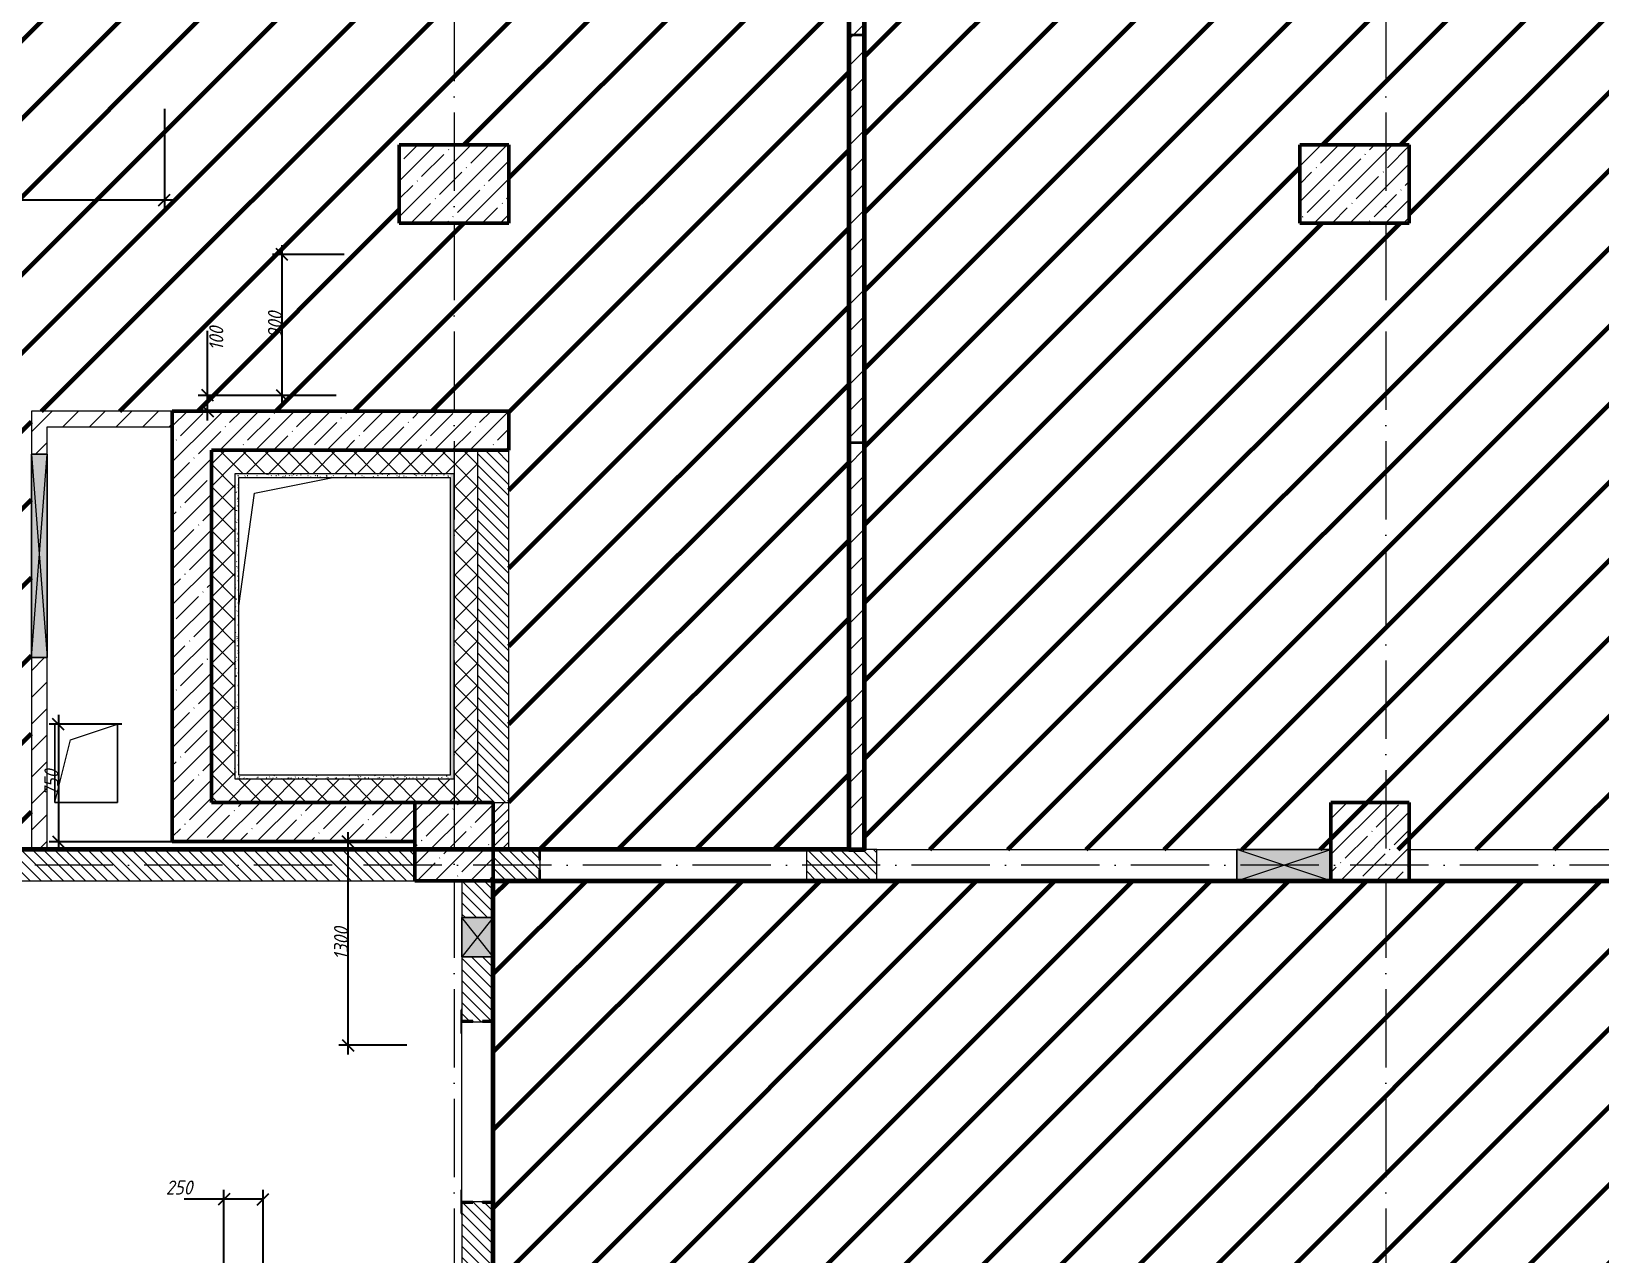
# Model space of a CAD drawing. Header units: millimetres. Extents: x -606178 to 312196, y -19338 to 632709.
# Drawn here: x -60265 to -50249, y 504594 to 512400 of the extents above; entities that cross this region are included whole.
import ezdxf

# ---------------------------------------------------------------- set-up
doc = ezdxf.new("R2010")
doc.units = ezdxf.units.MM
doc.linetypes.add('50_200_ШТРИХ_1Т_ш5_п1_п1_', pattern=[700, 500, -100, 0, -100])
for name, color, linetype, lineweight in [('6.4.1) Окр пт с инж. ПТ2.16', 3, 'Continuous', 60), ('6.4.3) Окр пт с инж. ПТ2.3', 150, 'Continuous', 60), ('A-____-____-DIMS', 7, 'Continuous', 9), ('A-DETL-GENF-OTLN', 7, 'Continuous', 9), ('A-FLOR-____-OTLN', 7, 'Continuous', 9), ('A-GENM-____-MCUT', 7, 'Continuous', 25), ('A-GENM-____-OTLN', 7, 'Continuous', 9), ('A-GENM-____-OTLN-1', 7, 'Continuous', 25), ('A-GLAZ-____-OTLN', 7, 'Continuous', 9), ('A-WALL-____-MCUT', 7, 'Continuous', 13), ('A-WALL-____-MCUT-1', 7, 'Continuous', 9), ('A-WALL-____-MCUT-2', 7, 'Continuous', 50), ('A-WALL-____-PATT-1', 7, 'Continuous', 9), ('A-WALL-FNSH-MCUT-1', 7, 'Continuous', 9), ('I-WALL-____-OTLN', 7, 'Continuous', 9), ('S-COLS-____-MCUT', 7, 'Continuous', 50), ('S-COLS-____-OTLN', 7, 'Continuous', 9), ('S-GRID-____-OTLN-1', 7, '50_200_ШТРИХ_1Т_ш5_п1_п1_', 9)]:
    doc.layers.add(name, color=color, linetype=linetype, lineweight=lineweight)
doc.layers.add('A-WALL-____-PATT-2', color=7, linetype='Continuous', lineweight=9, true_color=0x787878)
doc.styles.add('ISOCPEUR_I_7', font='isocpeui.ttf', dxfattribs={"width": 0.9, "height": 90})
doc.dimstyles.new('ISO-1_8_0_9К_СРЕДНИЙ_Кладочные_1', dxfattribs={"dimscale": 304.8, "dimtxt": 89.638306, "dimasz": 0.246063, "dimexe": 0.19685, "dimexo": 0, "dimgap": 0, "dimtad": 1, "dimdec": 3, "dimrnd": 0.001, "dimdsep": 46, "dimtxsty": 'ISOCPEUR_I_7', "dimblk1": 'OBLIQUE', "dimblk2": 'OBLIQUE', "dimsah": 1, "dimcen": 0.09, "dimdle": 0.19685, "dimazin": 0, "dimtfac": 1, "dimtdec": 4, "dimtix": 1, "dimtmove": 0, "dimatfit": 3, "dimfxl": 1, "dimtvp": 1, "dimtolj": 1, "dimtzin": 0, "dimarcsym": 2})
doc.dimstyles.new('ISO-1_8_0_9К_СРЕДНИЙ_Кладочные_2', dxfattribs={"dimscale": 304.8, "dimtxt": 89.638306, "dimasz": 0.246063, "dimexe": 0.19685, "dimexo": 0, "dimgap": 0, "dimtad": 1, "dimdec": 3, "dimrnd": 0.001, "dimdsep": 46, "dimtxsty": 'ISOCPEUR_I_7', "dimblk1": 'OBLIQUE', "dimblk2": 'OBLIQUE', "dimsah": 1, "dimcen": 0.09, "dimdle": 0.19685, "dimazin": 0, "dimtfac": 1, "dimtdec": 4, "dimtix": 1, "dimtmove": 1, "dimatfit": 3, "dimfxl": 1, "dimtvp": 1, "dimtolj": 1, "dimtzin": 0, "dimarcsym": 2})
pattern_1 = [(135, (-140714.89, 451794.26), (-35.35534, -35.35534), [])]
pattern_2 = [(45, (-140714.89, 451794.26), (-84.85281, 84.85281), [])]
pattern_3 = [(45, (-140714.89, 451794.26), (-114.04925, 114.04925), []), (45, (-140600.84, 451794.26), (-114.04925, 114.04925), [201.612, -40.322, 3.353, -36.97])]
pattern_4 = [(0, (-140714.89, 451794.26), (81.28, 20.32), [3.353, -57.607, 3.353, -57.607, -325.12]), (0, (-140714.89, 451794.26), (81.28, 20.32), [-121.92, 3.353, -118.567, 3.353, -57.607, -142.24]), (0, (-140714.89, 451794.26), (81.28, 20.32), [-304.8, 3.353, -37.287, 3.353, -98.247]), (120, (-140684.41, 451804.42), (-58.2376362, 60.230545), [3.353, -57.607, 3.353, -57.607, -325.12]), (120, (-140684.41, 451804.42), (-58.2376362, 60.230545), [-121.92, 3.353, -118.567, 3.353, -57.607, -142.24]), (120, (-140684.41, 451804.42), (-58.2376362, 60.230545), [-304.8, 3.353, -37.287, 3.353, -98.247]), (240, (-140674.25, 451845.06), (-23.0423638, -80.550545), [3.353, -57.607, 3.353, -57.607, -325.12]), (240, (-140674.25, 451845.06), (-23.0423638, -80.550545), [-121.92, 3.353, -118.567, 3.353, -57.607, -142.24]), (240, (-140674.25, 451845.06), (-23.0423638, -80.550545), [-304.8, 3.353, -37.287, 3.353, -98.247])]
pattern_5 = [(45, (-140714.89, 451794.26), (-70.71068, 70.71068), []), (135, (-140714.89, 451794.26), (-70.71068, -70.71068), [])]

# ---------------------------------------------------------------- blocks, each defined once
blk = doc.blocks.new('BSC_Колонна _Прямоугольная - 500х500-V38-АР1_План отверстий 3 этажа в осях 1-64_Ю-ЯЯ')
at = {"layer": 'S-COLS-____-OTLN'}
h = blk.add_hatch(dxfattribs=at)
h.set_pattern_fill('FP_46', color=256, style=0, pattern_type=2)
h.set_pattern_definition([(45, (-83150, -55431.04), (-114.04925, 114.04925), []), (45, (-83035.95, -55431.04), (-114.04925, 114.04925), [201.613, -40.323, 3.353, -36.97])])
h.paths.add_polyline_path([(-250, -250), (250, -250), (250, 250), (-250, 250)], flags=0)
at = {"layer": 'S-COLS-____-MCUT'}
for p, q in [((250, 250), (-250, 250)), ((-250, 250), (-250, -250)), ((250, -250), (250, 250)), ((-250, -250), (250, -250))]:
    blk.add_line(p, q, dxfattribs=at)
blk = doc.blocks.new('BSC_Колонна _Прямоугольная - 500х500-V95-АР1_План отверстий 3 этажа в осях 1-64_Ю-ЯЯ')
at = {"layer": 'S-COLS-____-OTLN'}
h = blk.add_hatch(dxfattribs=at)
h.set_pattern_fill('FP_100', color=256, style=0, pattern_type=2)
h.set_pattern_definition([(315, (-55431.04, 89000), (114.04925, 114.04925), []), (315, (-55431.04, 88885.95), (114.04925, 114.04925), [201.613, -40.323, 3.353, -36.97])])
h.paths.add_polyline_path([(-250, 250), (-250, -250), (250, -250), (250, 250)], flags=0)
at = {"layer": 'S-COLS-____-MCUT'}
for p, q in [((250, 250), (-250, 250)), ((-250, 250), (-250, -250)), ((250, -250), (250, 250)), ((-250, -250), (250, -250))]:
    blk.add_line(p, q, dxfattribs=at)
blk = doc.blocks.new('BSC_Колонна _Прямоугольная - 500х700-V126-АР1_План отверстий 3 этажа в осях 1-64_Ю-ЯЯ')
at = {"layer": 'S-COLS-____-OTLN'}
h = blk.add_hatch(dxfattribs=at)
h.set_pattern_fill('FP_131', color=256, style=0, pattern_type=2)
h.set_pattern_definition([(315, (-59631.04, 83150), (114.04925, 114.04925), []), (315, (-59631.04, 83035.95), (114.04925, 114.04925), [201.613, -40.323, 3.353, -36.97])])
h.paths.add_polyline_path([(-250, 350), (-250, -350), (250, -350), (250, 350)], flags=0)
at = {"layer": 'S-COLS-____-MCUT'}
for p, q in [((250, 350), (-250, 350)), ((-250, 350), (-250, -350)), ((250, -350), (250, 350)), ((-250, -350), (250, -350))]:
    blk.add_line(p, q, dxfattribs=at)
blk = doc.blocks.new('BSC_Колонна _Прямоугольная - 500х700-V127-АР1_План отверстий 3 этажа в осях 1-64_Ю-ЯЯ')
at = {"layer": 'S-COLS-____-OTLN'}
h = blk.add_hatch(dxfattribs=at)
h.set_pattern_fill('FP_132', color=256, style=0, pattern_type=2)
h.set_pattern_definition([(315, (-59631.04, 88900), (114.04925, 114.04925), []), (315, (-59631.04, 88785.95), (114.04925, 114.04925), [201.613, -40.323, 3.353, -36.97])])
h.paths.add_polyline_path([(-250, 350), (-250, -350), (250, -350), (250, 350)], flags=0)
at = {"layer": 'S-COLS-____-MCUT'}
for p, q in [((250, 350), (-250, 350)), ((-250, 350), (-250, -350)), ((250, -350), (250, 350)), ((-250, -350), (250, -350))]:
    blk.add_line(p, q, dxfattribs=at)
blk = doc.blocks.new('154_Стойка_СКБ_Уголок - СМ-2180_200-28268025-АР1_План отверстий 3 этажа в осях 1-64_Ю-ЯЯ')
at = {"layer": 'A-GENM-____-MCUT'}
for p, q in [((125, 156), (125, 81)), ((200, 156), (125, 156)), ((131, 81), (131, 150)), ((131, 150), (200, 150)), ((200, 150), (200, 156)), ((125, 81), (131, 81)), ((131, 19), (125, 19)), ((125, 19), (125, -56)), ((131, -50), (131, 19)), ((125, -56), (200, -56)), ((200, -50), (131, -50)), ((200, -56), (200, -50))]:
    blk.add_line(p, q, dxfattribs=at)
blk = doc.blocks.new('Стойка_Влож_Уголок_Опорный - Уголок-28213941-АР1_План отверстий 3 этажа в осях 1-64_Ю-ЯЯ')
at = {"layer": 'A-GENM-____-OTLN'}
for p, q in [((-212, -6), (-212, 0)), ((0, 0), (0, -6)), ((-212, -75), (-212, -6)), ((-212, -6), (-206, -6)), ((-212, -75), (-206, -75)), ((-6, -6), (0, -6)), ((-6, -75), (0, -75)), ((0, -6), (0, -75))]:
    blk.add_line(p, q, dxfattribs=at)
blk = doc.blocks.new('Фахверк_СКБ_Уголок - 200_3550-28267367-АР1_План отверстий 3 этажа в осях 1-64_Ю-ЯЯ')
at = {"layer": 'A-GENM-____-MCUT'}
for p, q in [((200, 156), (125, 156)), ((125, 156), (125, 81)), ((131, 81), (131, 150)), ((131, 150), (200, 150)), ((200, 150), (200, 156)), ((125, 81), (131, 81)), ((131, 19), (125, 19)), ((125, 19), (125, -56)), ((131, -50), (131, 19)), ((125, -56), (200, -56)), ((200, -50), (131, -50)), ((200, -56), (200, -50))]:
    blk.add_line(p, q, dxfattribs=at)
blk = doc.blocks.new('154_Фахверк_СКБ_Швеллер - Тип_100_3960-28318856-АР1_План отверстий 3 этажа в осях 1-64_Ю-ЯЯ')
at = {"layer": 'A-GENM-____-MCUT'}
for p, q in [((175, 50), (125, 50)), ((125, 50), (125, -50)), ((128, 47), (175, 47)), ((128, -47), (128, 47)), ((175, 47), (175, 50)), ((125, -50), (175, -50)), ((175, -47), (128, -47)), ((175, -50), (175, -47))]:
    blk.add_line(p, q, dxfattribs=at)
blk = doc.blocks.new('AR_Отверстие прямоугольное _в плите_ - AR_Отверстие прямоугольное _в плите_-30459445-АР1_План отверстий 3 этажа в осях 1-64_Ю-ЯЯ')
at = {"layer": 'A-GENM-____-OTLN'}
for p, q in [((200, 250), (-200, 250)), ((-200, 250), (-200, -250)), ((-100, 150), (200, 250)), ((200, -250), (200, 250)), ((-200, -250), (-100, 150)), ((-200, -250), (200, -250))]:
    blk.add_line(p, q, dxfattribs=at)
blk = doc.blocks.new('AR_Отверстие прямоугольное _в плите_ - AR_Отверстие прямоугольное _в плите_-30552518-АР1_План отверстий 3 этажа в осях 1-64_Ю-ЯЯ')
at = {"layer": 'A-GENM-____-OTLN'}
for p, q in [((-550, 850), (-50, 950)), ((-650, 132), (-550, 850))]:
    blk.add_line(p, q, dxfattribs=at)
blk = doc.blocks.new('AR_Отверстие прямоугольное _в стене__БезПР - AR_Отверстие прямоугольное _в стене__БезПР-36423693-АР1_План отверстий 3 этажа в осях 1-64_Ю-ЯЯ')
at = {"layer": 'A-GLAZ-____-OTLN'}
blk.add_hatch(color=256, dxfattribs=at).paths.add_polyline_path([(300, 100), (-300, 100), (-300, -100), (300, -100)], flags=0)
at = {"layer": 'A-DETL-GENF-OTLN'}
for p, q in [((-300, -100), (-300, 100)), ((-300, 100), (300, 100)), ((300, 100), (-300, -100)), ((-300, 100), (300, -100)), ((300, 100), (-300, 100)), ((-300, 100), (-300, -100)), ((300, 100), (300, -100)), ((300, -100), (300, 100)), ((300, -100), (-300, -100)), ((-300, -100), (300, -100))]:
    blk.add_line(p, q, dxfattribs=at)
blk = doc.blocks.new('AR_Отверстие прямоугольное _в стене_ - AR_Отверстие прямоугольное _в стене__ОВ-36941390-АР1_План отверстий 3 этажа в осях 1-64_Ю-ЯЯ')
at = {"layer": 'A-GLAZ-____-OTLN'}
blk.add_hatch(color=256, dxfattribs=at).paths.add_polyline_path([(-650, -50), (650, -50), (650, 50), (-650, 50)], flags=0)
at = {"layer": 'A-DETL-GENF-OTLN'}
for p, q in [((-650, -50), (-650, 50)), ((-650, 50), (650, 50)), ((650, 50), (-650, -50)), ((-650, 50), (650, -50)), ((650, 50), (-650, 50)), ((-650, 50), (-650, -50)), ((650, 50), (650, -50)), ((650, -50), (650, 50)), ((650, -50), (-650, -50)), ((-650, -50), (650, -50))]:
    blk.add_line(p, q, dxfattribs=at)
blk = doc.blocks.new('AR_Отверстие прямоугольное _в стене__БезПР - AR_Отверстие прямоугольное _в стене__БезПР-36899164-АР1_План отверстий 3 этажа в осях 1-64_Ю-ЯЯ')
at = {"layer": 'A-GLAZ-____-OTLN'}
blk.add_hatch(color=256, dxfattribs=at).paths.add_polyline_path([(125, 100), (-125, 100), (-125, -100), (125, -100)], flags=0)
at = {"layer": 'A-DETL-GENF-OTLN'}
for p, q in [((-125, -100), (-125, 100)), ((-125, 100), (125, 100)), ((125, 100), (-125, -100)), ((-125, 100), (125, -100)), ((125, 100), (-125, 100)), ((-125, 100), (-125, -100)), ((125, 100), (125, -100)), ((125, -100), (125, 100)), ((125, -100), (-125, -100)), ((-125, -100), (125, -100))]:
    blk.add_line(p, q, dxfattribs=at)
at = {"layer": 'A-GLAZ-____-OTLN'}
blk.add_line((125, 100), (-125, 100), dxfattribs=at)
blk = doc.blocks.new('_Oblique')
at = {"color": 0, "linetype": 'ByBlock', "lineweight": -2}
blk.add_line((-0.5, -0.5), (0.5, 0.5), dxfattribs=at)
blk = doc.blocks.new('*D5221')
at = {"layer": 'A-____-____-DIMS', "color": 0, "lineweight": -2, "transparency": 16777216}
for p, q in [((-59035, 504475), (-59035, 505001)), ((-58785, 504434), (-58785, 505001)), ((-59035, 504941), (-59288, 504941)), ((-58785, 504941), (-59095, 504941))]:
    blk.add_line(p, q, dxfattribs=at)
at = {"layer": 'Defpoints', "color": 0, "transparency": 16777216}
for p in [(-58785, 504941), (-59035, 504475), (-58785, 504434)]:
    blk.add_point(p, dxfattribs=at)
at = {"layer": 'A-____-____-DIMS', "color": 0, "lineweight": -2, "transparency": 16777216, "xscale": 75, "yscale": 75, "zscale": 75, "rotation": 180}
blk.add_blockref('_Oblique', (-59035, 504941), dxfattribs=at)
at = {"layer": 'A-____-____-DIMS', "color": 0, "lineweight": -2, "transparency": 16777216, "xscale": 75, "yscale": 75, "zscale": 75}
blk.add_blockref('_Oblique', (-58785, 504941), dxfattribs=at)
at = {"layer": 'A-____-____-DIMS', "color": 0, "transparency": 16777216, "insert": (-59406, 505061), "char_height": 90, "width": 409.58, "attachment_point": 1, "line_spacing_factor": 1.149209, "style": 'ISOCPEUR_I_7'}
blk.add_mtext('\\A1;250', dxfattribs=at)
blk = doc.blocks.new('*D5222')
at = {"layer": 'A-____-____-DIMS', "color": 0, "lineweight": -2, "transparency": 16777216}
for p, q in [((-57815, 507225), (-58302, 507225)), ((-58242, 505865), (-58242, 507285)), ((-57868, 505925), (-58302, 505925))]:
    blk.add_line(p, q, dxfattribs=at)
at = {"layer": 'Defpoints', "color": 0, "transparency": 16777216}
for p in [(-58242, 507225), (-57815, 507225), (-57868, 505925)]:
    blk.add_point(p, dxfattribs=at)
at = {"layer": 'A-____-____-DIMS', "color": 0, "lineweight": -2, "transparency": 16777216, "xscale": 75, "yscale": 75, "zscale": 75}
for p, rotation in [((-58242, 507225), 90), ((-58242, 505925), 270)]:
    blk.add_blockref('_Oblique', p, dxfattribs=dict(at, rotation=rotation))
at = {"layer": 'A-____-____-DIMS', "color": 0, "transparency": 16777216, "insert": (-58287, 506575), "char_height": 90, "width": 504.73, "attachment_point": 5, "rotation": 90, "style": 'ISOCPEUR_I_7'}
blk.add_mtext('\\A1;1300', dxfattribs=at)
blk = doc.blocks.new('*D5223')
at = {"layer": 'A-____-____-DIMS', "color": 0, "lineweight": -2, "transparency": 16777216}
for p, q in [((-60092, 508035), (-60092, 507165)), ((-59688, 507975), (-60152, 507975)), ((-59365, 507225), (-60152, 507225))]:
    blk.add_line(p, q, dxfattribs=at)
at = {"layer": 'Defpoints', "color": 0, "transparency": 16777216}
for p in [(-59688, 507975), (-60092, 507225), (-59365, 507225)]:
    blk.add_point(p, dxfattribs=at)
at = {"layer": 'A-____-____-DIMS', "color": 0, "lineweight": -2, "transparency": 16777216, "xscale": 75, "yscale": 75, "zscale": 75}
for p, rotation in [((-60092, 507975), 90), ((-60092, 507225), 270)]:
    blk.add_blockref('_Oblique', p, dxfattribs=dict(at, rotation=rotation))
at = {"layer": 'A-____-____-DIMS', "color": 0, "transparency": 16777216, "insert": (-60137, 507600), "char_height": 90, "width": 409.58, "attachment_point": 5, "rotation": 90, "style": 'ISOCPEUR_I_7'}
blk.add_mtext('\\A1;750', dxfattribs=at)
blk = doc.blocks.new('*D5224')
at = {"layer": 'A-____-____-DIMS', "color": 0, "lineweight": -2, "transparency": 16777216}
for p, q in [((-59139, 510075), (-59139, 510487)), ((-58318, 510075), (-59199, 510075)), ((-59139, 509915), (-59139, 510075)), ((-58315, 509975), (-59199, 509975))]:
    blk.add_line(p, q, dxfattribs=at)
at = {"layer": 'Defpoints', "color": 0, "transparency": 16777216}
for p in [(-59139, 510075), (-58318, 510075), (-58315, 509975)]:
    blk.add_point(p, dxfattribs=at)
at = {"layer": 'A-____-____-DIMS', "color": 0, "lineweight": -2, "transparency": 16777216, "xscale": 75, "yscale": 75, "zscale": 75}
for p, rotation in [((-59139, 510075), 90), ((-59139, 509975), 270)]:
    blk.add_blockref('_Oblique', p, dxfattribs=dict(at, rotation=rotation))
at = {"layer": 'A-____-____-DIMS', "color": 0, "transparency": 16777216, "insert": (-59129, 510363), "char_height": 90, "width": 368.21, "attachment_point": 1, "rotation": 90, "line_spacing_factor": 1.149209, "style": 'ISOCPEUR_I_7'}
blk.add_mtext('\\A1;100', dxfattribs=at)
blk = doc.blocks.new('*D5225')
at = {"layer": 'A-____-____-DIMS', "color": 0, "lineweight": -2, "transparency": 16777216}
for p, q in [((-58664, 510015), (-58664, 511035)), ((-58267, 510975), (-58724, 510975)), ((-58318, 510075), (-58724, 510075))]:
    blk.add_line(p, q, dxfattribs=at)
at = {"layer": 'Defpoints', "color": 0, "transparency": 16777216}
for p in [(-58664, 510975), (-58267, 510975), (-58318, 510075)]:
    blk.add_point(p, dxfattribs=at)
at = {"layer": 'A-____-____-DIMS', "color": 0, "lineweight": -2, "transparency": 16777216, "xscale": 75, "yscale": 75, "zscale": 75}
for p, rotation in [((-58664, 510975), 90), ((-58664, 510075), 270)]:
    blk.add_blockref('_Oblique', p, dxfattribs=dict(at, rotation=rotation))
at = {"layer": 'A-____-____-DIMS', "color": 0, "transparency": 16777216, "insert": (-58709, 510525), "char_height": 90, "width": 409.58, "attachment_point": 5, "rotation": 90, "style": 'ISOCPEUR_I_7'}
blk.add_mtext('\\A1;900', dxfattribs=at)
blk = doc.blocks.new('*D5227')
at = {"layer": 'A-____-____-DIMS', "color": 0, "lineweight": -2, "transparency": 16777216}
for p, q in [((-61765, 511906), (-61765, 511264)), ((-59415, 511906), (-59415, 511264)), ((-61825, 511324), (-59355, 511324))]:
    blk.add_line(p, q, dxfattribs=at)
at = {"layer": 'Defpoints', "color": 0, "transparency": 16777216}
for p in [(-61765, 511906), (-59415, 511906), (-59415, 511324)]:
    blk.add_point(p, dxfattribs=at)
at = {"layer": 'A-____-____-DIMS', "color": 0, "lineweight": -2, "transparency": 16777216, "xscale": 75, "yscale": 75, "zscale": 75, "rotation": 180}
blk.add_blockref('_Oblique', (-61765, 511324), dxfattribs=at)
at = {"layer": 'A-____-____-DIMS', "color": 0, "lineweight": -2, "transparency": 16777216, "xscale": 75, "yscale": 75, "zscale": 75}
blk.add_blockref('_Oblique', (-59415, 511324), dxfattribs=at)
at = {"layer": 'A-____-____-DIMS', "color": 0, "transparency": 16777216, "insert": (-60590, 511369), "char_height": 90, "width": 546.1, "attachment_point": 5, "style": 'ISOCPEUR_I_7'}
blk.add_mtext('\\A1;2350', dxfattribs=at)

msp = doc.modelspace()

# ---------------------------------------------------------------- hatches: boundary and pattern name
at = {"layer": '6.4.1) Окр пт с инж. ПТ2.16'}
h = msp.add_hatch(dxfattribs=at)
h.set_pattern_fill('ANSI31', color=256, scale=111)
h.paths.add_polyline_path([(-47514.891, 506975.3011), (-57314.891, 506975.3011), (-57314.891, 495625.3011), (-52914.891, 495625.3011), (-52914.891, 495025.3011), (-51964.891, 495025.3011), (-51964.891, 495275.3011), (-51464.891, 495275.3011), (-51464.891, 495025.3011), (-48014.891, 495025.3011), (-48014.891, 495275.3011), (-47514.891, 495275.3011), (-47514.891, 498625.3011), (-48014.891, 498625.3011), (-48014.891, 499125.3011), (-47514.891, 499125.3011)])
h.paths.add_polyline_path([(-51964.891, 503975.3011), (-51764.891, 503975.3011), (-50664.891, 503975.3011), (-50664.891, 501775.3011), (-51764.891, 501775.3011), (-51764.891, 499925.3011), (-50664.891, 499925.3011), (-50664.891, 497725.3011), (-51764.891, 497725.3011), (-51964.891, 497725.3011)], flags=16)
h.paths.add_polyline_path([(-52935.992, 498643.8593), (-56935.992, 498643.8593), (-56935.992, 503161.8656), (-52935.992, 503161.8656)], flags=16)
at = {"layer": '6.4.3) Окр пт с инж. ПТ2.3'}
h = msp.add_hatch(dxfattribs=at)
h.set_pattern_fill('ANSI31', color=256, scale=111)
h.paths.add_polyline_path([(-55044.891, 514975.3011), (-57214.891, 514975.3011), (-57214.891, 514675.3011), (-57914.891, 514675.3011), (-57914.891, 514975.3011), (-62514.891, 514975.3011), (-62514.891, 514675.3011), (-63214.891, 514675.3011), (-63214.891, 514975.3011), (-65704.891, 514975.3011), (-65704.891, 507175.3011), (-63214.891, 507175.3011), (-63214.891, 507475.3011), (-62714.891, 507475.3011), (-62714.891, 507175.3011), (-60264.891, 507175.3011), (-60264.891, 508400.3011), (-60264.891, 509700.3011), (-60264.891, 509975.3011), (-59364.891, 509975.3011), (-57214.891, 509975.3011), (-57214.891, 509725.3011), (-57214.891, 507475.3011), (-57214.891, 507175.3011), (-57089.891, 507175.3011), (-57089.891, 507181.3011), (-57014.891, 507181.3011), (-55044.891, 507180.6179)], flags=17)
h.paths.add_polyline_path([(-62514.891, 512625.3011), (-62514.891, 511675.3011), (-62514.891, 511175.3011), (-63214.891, 511175.3011), (-63214.891, 511675.3011), (-63214.891, 511875.3011), (-63214.891, 512275.3011), (-63214.891, 512625.3011)], flags=16)
h.paths.add_polyline_path([(-62614.891, 512525.3011), (-62614.891, 511675.3011), (-63114.891, 511675.3011), (-63114.891, 511875.3011), (-63214.891, 511875.3011), (-63214.891, 512275.3011), (-63114.891, 512275.3011), (-63114.891, 512525.3011)], flags=0)
h.paths.add_polyline_path([(-62664.891, 512523.9594), (-62664.891, 511873.9594), (-62964.891, 511873.9594), (-62964.891, 512523.9594)], flags=0)
h.paths.add_polyline_path([(-57914.891, 511675.3011), (-57214.891, 511675.3011), (-57214.891, 511175.3011), (-57914.891, 511175.3011)], flags=16)
h.paths.add_polyline_path([(-63114.891, 512275.3011), (-63114.891, 511875.3011), (-63214.891, 511875.3011), (-63214.891, 512275.3011)], flags=0)
h.paths.add_polyline_path([(-63114.891, 512275.3011), (-63114.891, 511875.3011), (-63164.891, 512075.3011)], flags=0)
h.paths.add_polyline_path([(-47464.891, 518375.3011), (-63014.891, 518375.3011), (-65704.891, 518375.3011), (-65704.891, 515175.3011), (-64464.891, 515175.3011), (-64464.891, 515975.3011), (-54944.891, 515975.3011), (-54944.891, 515175.3011), (-54944.891, 514975.3011), (-54944.891, 507175.3011), (-46764.891, 507175.3011), (-46764.891, 515925.3011), (-47464.891, 515925.3011)])
h.paths.add_polyline_path([(-52164.891, 515175.3011), (-51464.891, 515175.3011), (-51464.891, 514675.3011), (-52164.891, 514675.3011)], flags=16)
h.paths.add_polyline_path([(-52164.891, 511675.3011), (-51464.891, 511675.3011), (-51464.891, 511175.3011), (-52164.891, 511175.3011)], flags=16)
at = {"layer": 'A-WALL-____-PATT-1'}
h = msp.add_hatch(dxfattribs=at)
h.set_pattern_fill('FP_7', color=256, style=0, pattern_type=2)
h.set_pattern_definition(pattern_2)
h.paths.add_polyline_path([(-54944.891, 507175.3011), (-54944.891, 509725.3011), (-54947.891, 509725.3011), (-54947.891, 509772.3011), (-55041.891, 509772.3011), (-55041.891, 509725.3011), (-55044.891, 509725.3011), (-55044.891, 507175.3011), (-54947.891, 507175.3011)], flags=0)
h.paths.add_polyline_path([(-54944.891, 509775.3011), (-54944.891, 512375.3011), (-55044.891, 512375.3011), (-55044.891, 509775.3011), (-54947.891, 509775.3011)], flags=0)
h.paths.add_polyline_path([(-54947.891, 512378.3011), (-54947.891, 512425.3011), (-54944.891, 512425.3011), (-54944.891, 514975.3011), (-55044.891, 514975.3011), (-55044.891, 512425.3011), (-55041.891, 512425.3011), (-55041.891, 512378.3011)], flags=0)
h = msp.add_hatch(dxfattribs=at)
h.set_pattern_fill('FP_7', color=256, style=0, pattern_type=2)
h.set_pattern_definition(pattern_2)
h.paths.add_polyline_path([(-60264.891, 507175.3011), (-60164.891, 507175.3011), (-60164.891, 508400.3011), (-60264.891, 508400.3011)], flags=0)
h.paths.add_polyline_path([(-60171.3724, 509700.3011), (-60164.891, 509700.3011), (-60164.891, 509975.3011), (-60264.891, 509975.3011), (-60264.891, 509700.3011)], flags=0)
h = msp.add_hatch(dxfattribs=at)
h.set_pattern_fill('FP_7', color=256, style=0, pattern_type=2)
h.set_pattern_definition(pattern_2)
h.paths.add_polyline_path([(-59364.891, 509875.3011), (-59364.891, 509975.3011), (-60164.891, 509975.3011), (-60164.891, 509875.3011), (-59425.5597, 509875.3011)], flags=0)
h = msp.add_hatch(dxfattribs=at)
h.set_pattern_fill('FP_12', color=256, style=0, pattern_type=2)
h.set_pattern_definition(pattern_3)
h.paths.add_polyline_path([(-59364.891, 507475.3011), (-59114.891, 507475.3011), (-59114.891, 509975.3011), (-59364.891, 509975.3011), (-59364.891, 509017.7119)], flags=0)
h = msp.add_hatch(dxfattribs=at)
h.set_pattern_fill('FP_12', color=256, style=0, pattern_type=2)
h.set_pattern_definition(pattern_3)
h.paths.add_polyline_path([(-57214.891, 509725.3011), (-57214.891, 509975.3011), (-59114.891, 509975.3011), (-59114.891, 509725.3011)], flags=0)
h = msp.add_hatch(dxfattribs=at)
h.set_pattern_fill('FP_4', color=256, style=0, pattern_type=2)
h.set_pattern_definition(pattern_5)
h.paths.add_polyline_path([(-58964.891, 507625.3011), (-58964.891, 509725.3011), (-59114.891, 509725.3011), (-59114.891, 507625.3011)], flags=0)
h = msp.add_hatch(dxfattribs=at)
h.set_pattern_fill('FP_4', color=256, style=0, pattern_type=2)
h.set_pattern_definition(pattern_5)
h.paths.add_polyline_path([(-58964.891, 509575.3011), (-57564.891, 509575.3011), (-57564.891, 509725.3011), (-58964.891, 509725.3011)], flags=0)
h = msp.add_hatch(dxfattribs=at)
h.set_pattern_fill('FP_4', color=256, style=0, pattern_type=2)
h.set_pattern_definition(pattern_5)
h.paths.add_polyline_path([(-57564.891, 507475.3011), (-57414.891, 507475.3011), (-57414.891, 509725.3011), (-57564.891, 509725.3011), (-57564.891, 507625.3011)], flags=0)
h = msp.add_hatch(dxfattribs=at)
h.set_pattern_fill('FP_9', color=256, style=0, pattern_type=2)
h.set_pattern_definition(pattern_1)
h.paths.add_polyline_path([(-57214.891, 507475.3011), (-57214.891, 509725.3011), (-57414.891, 509725.3011), (-57414.891, 507475.3011), (-57314.891, 507475.3011)], flags=0)
h = msp.add_hatch(dxfattribs=at)
h.set_pattern_fill('FP_4', color=256, style=0, pattern_type=2)
h.set_pattern_definition(pattern_5)
h.paths.add_polyline_path([(-57658.0954, 507475.3011), (-57564.891, 507475.3011), (-57564.891, 507625.3011), (-59114.891, 507625.3011), (-59114.891, 507475.3011), (-57814.891, 507475.3011)], flags=0)
h = msp.add_hatch(dxfattribs=at)
h.set_pattern_fill('FP_12', color=256, style=0, pattern_type=2)
h.set_pattern_definition(pattern_3)
h.paths.add_polyline_path([(-57814.891, 507225.3011), (-57814.891, 507475.3011), (-59364.891, 507475.3011), (-59364.891, 507225.3011)], flags=0)
h = msp.add_hatch(dxfattribs=at)
h.set_pattern_fill('FP_8', color=256, style=0, pattern_type=2)
h.set_pattern_definition([(45, (-140714.89, 451794.26), (-35.35534, 35.35534), [])])
h.paths.add_polyline_path([(-57214.891, 507175.3011), (-57214.891, 507475.3011), (-57314.891, 507475.3011), (-57314.891, 507175.3011)], flags=0)
h = msp.add_hatch(dxfattribs=at)
h.set_pattern_fill('FP_9', color=256, style=0, pattern_type=2)
h.set_pattern_definition(pattern_1)
h.paths.add_polyline_path([(-57814.891, 506975.3011), (-57814.891, 507175.3011), (-62714.891, 507175.3011), (-62714.891, 506975.3011), (-59425.5597, 506975.3011)], flags=0)
h = msp.add_hatch(dxfattribs=at)
h.set_pattern_fill('FP_9', color=256, style=0, pattern_type=2)
h.set_pattern_definition(pattern_1)
h.paths.add_polyline_path([(-54864.891, 506975.3011), (-54864.891, 507175.3011), (-55314.891, 507175.3011), (-55314.891, 506975.3011)], flags=0)
h.paths.add_polyline_path([(-57089.891, 506975.3011), (-57020.891, 506975.3011), (-57020.891, 507044.3011), (-57014.891, 507044.3011), (-57014.891, 507106.3011), (-57020.891, 507106.3011), (-57020.891, 507175.3011), (-57314.891, 507175.3011), (-57314.891, 506975.3011)], flags=0)
h = msp.add_hatch(dxfattribs=at)
h.set_pattern_fill('FP_9', color=256, style=0, pattern_type=2)
h.set_pattern_definition(pattern_1)
h.paths.add_polyline_path([(-57314.891, 503975.3011), (-57314.891, 504919.3011), (-57383.891, 504919.3011), (-57383.891, 504925.3011), (-57445.891, 504925.3011), (-57445.891, 504919.3011), (-57514.891, 504919.3011), (-57514.891, 503975.3011)], flags=0)
h.paths.add_polyline_path([(-57383.891, 506075.3011), (-57383.891, 506081.3011), (-57314.891, 506081.3011), (-57314.891, 506490.3011), (-57514.891, 506490.3011), (-57514.891, 506081.3011), (-57445.891, 506081.3011), (-57445.891, 506075.3011)], flags=0)
h.paths.add_polyline_path([(-57514.891, 506740.3011), (-57314.891, 506740.3011), (-57314.891, 506975.3011), (-57514.891, 506975.3011)], flags=0)
at = {"layer": 'A-WALL-____-PATT-2'}
h = msp.add_hatch(dxfattribs=at)
h.set_pattern_fill('FP_155', color=256, style=0, pattern_type=2)
h.set_pattern_definition(pattern_4)
h.paths.add_polyline_path([(-58964.891, 507650.3011), (-58939.891, 507650.3011), (-58939.891, 509575.3011), (-58964.891, 509575.3011), (-58964.891, 509017.7119)], flags=0)
h = msp.add_hatch(dxfattribs=at)
h.set_pattern_fill('FP_155', color=256, style=0, pattern_type=2)
h.set_pattern_definition(pattern_4)
h.paths.add_polyline_path([(-57589.891, 509550.3011), (-57589.891, 509575.3011), (-58939.891, 509575.3011), (-58939.891, 509550.3011)], flags=0)
h = msp.add_hatch(dxfattribs=at)
h.set_pattern_fill('FP_155', color=256, style=0, pattern_type=2)
h.set_pattern_definition(pattern_4)
h.paths.add_polyline_path([(-57589.891, 507625.3011), (-57564.891, 507625.3011), (-57564.891, 509575.3011), (-57589.891, 509575.3011), (-57589.891, 507650.3011)], flags=0)
h = msp.add_hatch(dxfattribs=at)
h.set_pattern_fill('FP_155', color=256, style=0, pattern_type=2)
h.set_pattern_definition(pattern_4)
h.paths.add_polyline_path([(-57589.891, 507625.3011), (-57589.891, 507650.3011), (-58964.891, 507650.3011), (-58964.891, 507625.3011), (-57658.0954, 507625.3011)], flags=0)

# ---------------------------------------------------------------- linework, layer by layer
at = {"layer": '6.4.1) Окр пт с инж. ПТ2.16'}
for points in [[(-65704.891, 514975.3011), (-55044.891, 514975.3011), (-55044.891, 507175.3011), (-65704.891, 507175.3011)], [(-54944.891, 514975.3011), (-55044.891, 514975.3011), (-55044.891, 507175.3011), (-54944.891, 507175.3011)], [(-57314.891, 506975.3011), (-47514.891, 506975.3011), (-47514.891, 495025.3011), (-57314.891, 495025.3011)]]:
    msp.add_lwpolyline(points, close=True, dxfattribs=at)
at = {"layer": 'A-FLOR-____-OTLN'}
for p, q in [((-60114.891, 507975.3011), (-59714.891, 507975.3011)), ((-60114.891, 507475.3011), (-60114.891, 507975.3011)), ((-59714.891, 507975.3011), (-59714.891, 507475.3011)), ((-59714.891, 507475.3011), (-60114.891, 507475.3011))]:
    msp.add_line(p, q, dxfattribs=at)
at = {"layer": 'A-WALL-____-MCUT'}
for p, q in [((-57414.891, 509725.3011), (-57414.891, 507475.3011)), ((-57214.891, 507475.3011), (-57214.891, 509725.3011)), ((-57314.891, 507475.3011), (-57214.891, 507475.3011)), ((-57814.891, 507175.3011), (-62714.891, 507175.3011)), ((-57089.891, 507175.3011), (-57314.891, 507175.3011)), ((-57014.891, 507044.3011), (-57014.891, 507106.3011)), ((-54864.891, 507175.3011), (-55314.891, 507175.3011)), ((-55314.891, 507175.3011), (-55314.891, 506975.3011)), ((-54864.891, 506975.3011), (-54864.891, 507175.3011)), ((-62714.891, 506975.3011), (-57814.891, 506975.3011)), ((-57514.891, 506975.3011), (-57514.891, 506740.3011)), ((-57314.891, 506740.3011), (-57314.891, 506975.3011)), ((-57314.891, 506975.3011), (-57089.891, 506975.3011)), ((-55314.891, 506975.3011), (-54864.891, 506975.3011)), ((-57514.891, 506490.3011), (-57514.891, 506150.3011)), ((-57314.891, 506150.3011), (-57314.891, 506490.3011)), ((-57445.891, 506075.3011), (-57383.891, 506075.3011)), ((-57383.891, 504925.3011), (-57445.891, 504925.3011)), ((-57514.891, 504850.3011), (-57514.891, 504375.3011)), ((-57314.891, 503975.3011), (-57314.891, 504850.3011))]:
    msp.add_line(p, q, dxfattribs=at)
at = {"layer": 'A-WALL-____-MCUT-1'}
for p, q in [((-58964.891, 509575.3011), (-58964.891, 507625.3011)), ((-57564.891, 509575.3011), (-58964.891, 509575.3011)), ((-57564.891, 507625.3011), (-57564.891, 509575.3011)), ((-58964.891, 507625.3011), (-57564.891, 507625.3011))]:
    msp.add_line(p, q, dxfattribs=at)
at = {"layer": 'A-WALL-____-MCUT-2'}
for p, q in [((-59364.891, 509975.3011), (-59364.891, 507225.3011)), ((-57214.891, 509975.3011), (-59364.891, 509975.3011)), ((-57214.891, 509725.3011), (-57214.891, 509975.3011)), ((-59114.891, 507475.3011), (-59114.891, 509725.3011)), ((-59114.891, 509725.3011), (-57214.891, 509725.3011)), ((-57814.891, 507475.3011), (-59114.891, 507475.3011)), ((-59364.891, 507225.3011), (-57814.891, 507225.3011))]:
    msp.add_line(p, q, dxfattribs=at)
at = {"layer": 'A-WALL-FNSH-MCUT-1'}
for p, q in [((-55044.891, 512375.3011), (-55044.891, 509775.3011)), ((-54944.891, 509775.3011), (-54944.891, 512375.3011)), ((-60264.891, 509975.3011), (-60264.891, 509700.3011)), ((-59364.891, 509975.3011), (-60264.891, 509975.3011)), ((-60164.891, 509700.3011), (-60164.891, 509875.3011)), ((-60164.891, 509875.3011), (-59364.891, 509875.3011)), ((-55044.891, 509725.3011), (-55044.891, 507175.3011)), ((-54944.891, 507175.3011), (-54944.891, 509725.3011)), ((-58939.891, 507650.3011), (-58939.891, 509550.3011)), ((-58939.891, 509550.3011), (-57589.891, 509550.3011)), ((-57589.891, 509550.3011), (-57589.891, 507650.3011)), ((-60264.891, 508400.3011), (-60264.891, 507175.3011)), ((-60164.891, 507175.3011), (-60164.891, 508400.3011)), ((-57589.891, 507650.3011), (-58939.891, 507650.3011)), ((-57214.891, 507175.3011), (-57214.891, 507475.3011))]:
    msp.add_line(p, q, dxfattribs=at)
at = {"layer": 'I-WALL-____-OTLN'}
for p, q in [((-57014.891, 507175.3011), (-55314.8925, 507175.3011)), ((-54864.891, 507175.3011), (-52566.2948, 507175.3011)), ((-51966.2948, 507175.3011), (-51964.891, 507175.3011)), ((-51464.891, 507175.3011), (-47464.891, 507175.3011)), ((-55314.8925, 506975.3011), (-57014.891, 506975.3011)), ((-52566.2948, 506975.3011), (-54864.891, 506975.3011)), ((-51964.891, 506975.3011), (-51966.2948, 506975.3011)), ((-47464.891, 506975.3011), (-51464.891, 506975.3011)), ((-57514.891, 504925.3011), (-57514.891, 506075.3011)), ((-57314.891, 506075.3011), (-57314.891, 504925.3011))]:
    msp.add_line(p, q, dxfattribs=at)
at = {"layer": 'S-GRID-____-OTLN-1'}
for p, q in [((-57564.891, 542687.1106), (-57564.891, 491375.8881)), ((-51614.891, 542687.1106), (-51614.891, 491375.8881)), ((-36640.4843, 507075.3011), (-145383.6612, 507075.3011))]:
    msp.add_line(p, q, dxfattribs=at)

# ---------------------------------------------------------------- block references
at = {"layer": 'A-GENM-____-OTLN'}
for name, p in [('AR_Отверстие прямоугольное _в плите_ - AR_Отверстие прямоугольное _в плите_-30552518-АР1_План отверстий 3 этажа в осях 1-64_Ю-ЯЯ', (-58289.891, 508600.3011)), ('AR_Отверстие прямоугольное _в плите_ - AR_Отверстие прямоугольное _в плите_-30459445-АР1_План отверстий 3 этажа в осях 1-64_Ю-ЯЯ', (-59914.891, 507725.3011)), ('Стойка_Влож_Уголок_Опорный - Уголок-28213941-АР1_План отверстий 3 этажа в осях 1-64_Ю-ЯЯ', (-57308.891, 506075.3011))]:
    msp.add_blockref(name, p, dxfattribs=at)
at = {"layer": 'A-GENM-____-OTLN', "rotation": 180}
msp.add_blockref('Стойка_Влож_Уголок_Опорный - Уголок-28213941-АР1_План отверстий 3 этажа в осях 1-64_Ю-ЯЯ', (-57520.891, 504925.3011), dxfattribs=at)
at = {"layer": 'A-GENM-____-OTLN-1'}
for name, p, rotation in [('154_Фахверк_СКБ_Швеллер - Тип_100_3960-28318856-АР1_План отверстий 3 этажа в осях 1-64_Ю-ЯЯ', (-54994.891, 512250.3011), 89.99999999999987), ('154_Фахверк_СКБ_Швеллер - Тип_100_3960-28318856-АР1_План отверстий 3 этажа в осях 1-64_Ю-ЯЯ', (-54994.891, 509900.3011), 269.9999999999998), ('Фахверк_СКБ_Уголок - 200_3550-28267367-АР1_План отверстий 3 этажа в осях 1-64_Ю-ЯЯ', (-56889.891, 507125.3011), 180), ('154_Стойка_СКБ_Уголок - СМ-2180_200-28268025-АР1_План отверстий 3 этажа в осях 1-64_Ю-ЯЯ', (-57364.891, 505950.3011), 89.99999999999993), ('154_Стойка_СКБ_Уголок - СМ-2180_200-28268025-АР1_План отверстий 3 этажа в осях 1-64_Ю-ЯЯ', (-57464.891, 505050.3011), 269.9999999999999)]:
    msp.add_blockref(name, p, dxfattribs=dict(at, rotation=rotation))
at = {"layer": 'A-GLAZ-____-OTLN'}
for name, p, rotation in [('AR_Отверстие прямоугольное _в стене_ - AR_Отверстие прямоугольное _в стене__ОВ-36941390-АР1_План отверстий 3 этажа в осях 1-64_Ю-ЯЯ', (-60214.891, 509050.3011), 89.99999999999987), ('AR_Отверстие прямоугольное _в стене__БезПР - AR_Отверстие прямоугольное _в стене__БезПР-36423693-АР1_План отверстий 3 этажа в осях 1-64_Ю-ЯЯ', (-52266.2948, 507075.3011), 180), ('AR_Отверстие прямоугольное _в стене__БезПР - AR_Отверстие прямоугольное _в стене__БезПР-36899164-АР1_План отверстий 3 этажа в осях 1-64_Ю-ЯЯ', (-57414.891, 506615.3011), 269.9999999999999)]:
    msp.add_blockref(name, p, dxfattribs=dict(at, rotation=rotation))
at = {"layer": 'S-COLS-____-OTLN', "rotation": 89.9999999999999}
for name, p in [('BSC_Колонна _Прямоугольная - 500х700-V126-АР1_План отверстий 3 этажа в осях 1-64_Ю-ЯЯ', (-57564.891, 511425.3011)), ('BSC_Колонна _Прямоугольная - 500х700-V127-АР1_План отверстий 3 этажа в осях 1-64_Ю-ЯЯ', (-51814.891, 511425.3011)), ('BSC_Колонна _Прямоугольная - 500х500-V95-АР1_План отверстий 3 этажа в осях 1-64_Ю-ЯЯ', (-51714.891, 507225.3011))]:
    msp.add_blockref(name, p, dxfattribs=at)
at = {"layer": 'S-COLS-____-OTLN'}
msp.add_blockref('BSC_Колонна _Прямоугольная - 500х500-V38-АР1_План отверстий 3 этажа в осях 1-64_Ю-ЯЯ', (-57564.891, 507225.3011), dxfattribs=at)

# ---------------------------------------------------------------- dimensions: what is measured, and where the dimension line sits
at = {"layer": 'A-____-____-DIMS'}
dim = msp.add_linear_dim(base=(-59414.891, 511324.1616), p1=(-61764.891, 511906.4373), p2=(-59414.891, 511906.4373), dimstyle='ISO-1_8_0_9К_СРЕДНИЙ_Кладочные_2', override={"dimpost": '<>', "dimfxl": 2350}, dxfattribs=at)
dim.commit()
dim.dimension.update_dxf_attribs({"geometry": '*D5227', "text_midpoint": (-60589.891, 511369.1616)})
for base, p1, p2, override, picture, middle in [((-58664.3434, 510975.3011), (-58317.939, 510075.3011), (-58266.9177, 510975.3011), {"dimpost": '<>', "dimfxl": 901.445046}, '*D5225', (-58709.3434, 510525.3011)), ((-60091.7618, 507225.3011), (-59688.4029, 507975.3011), (-59364.891, 507225.3011), {"dimpost": '<>', "dimfxl": 816.798621}, '*D5223', (-60137.3413, 507600.3011)), ((-58242.1614, 507225.3011), (-57867.939, 505925.3011), (-57814.891, 507225.3011), {"dimpost": '<>', "dimfxl": 1301.081892}, '*D5222', (-58287.1614, 506575.3011))]:
    dim = msp.add_linear_dim(base=base, p1=p1, p2=p2, angle=90, dimstyle='ISO-1_8_0_9К_СРЕДНИЙ_Кладочные_2', override=override, dxfattribs=at)
    dim.commit()
    dim.dimension.update_dxf_attribs({"geometry": picture, "text_midpoint": middle})
dim = msp.add_linear_dim(base=(-59138.9942, 510075.3011), p1=(-58314.891, 509975.3011), p2=(-58317.939, 510075.3011), angle=90, dimstyle='ISO-1_8_0_9К_СРЕДНИЙ_Кладочные_1', override={"dimpost": '<>', "dimfxl": 100.046441}, dxfattribs=at)
dim.commit()
dim.dimension.update_dxf_attribs({"geometry": '*D5224', "text_midpoint": (-59068.8556, 510486.813), "dimtype": 160, "text_rotation": 90})
dim = msp.add_linear_dim(base=(-58784.891, 504940.8745), p1=(-59034.891, 504475.3011), p2=(-58784.891, 504434.3672), dimstyle='ISO-1_8_0_9К_СРЕДНИЙ_Кладочные_1', override={"dimpost": '<>', "dimfxl": 253.329007}, dxfattribs=at)
dim.commit()
dim.dimension.update_dxf_attribs({"geometry": '*D5221', "text_midpoint": (-59201.5535, 504940.8745), "dimtype": 160})

doc.saveas('drawing.dxf')
